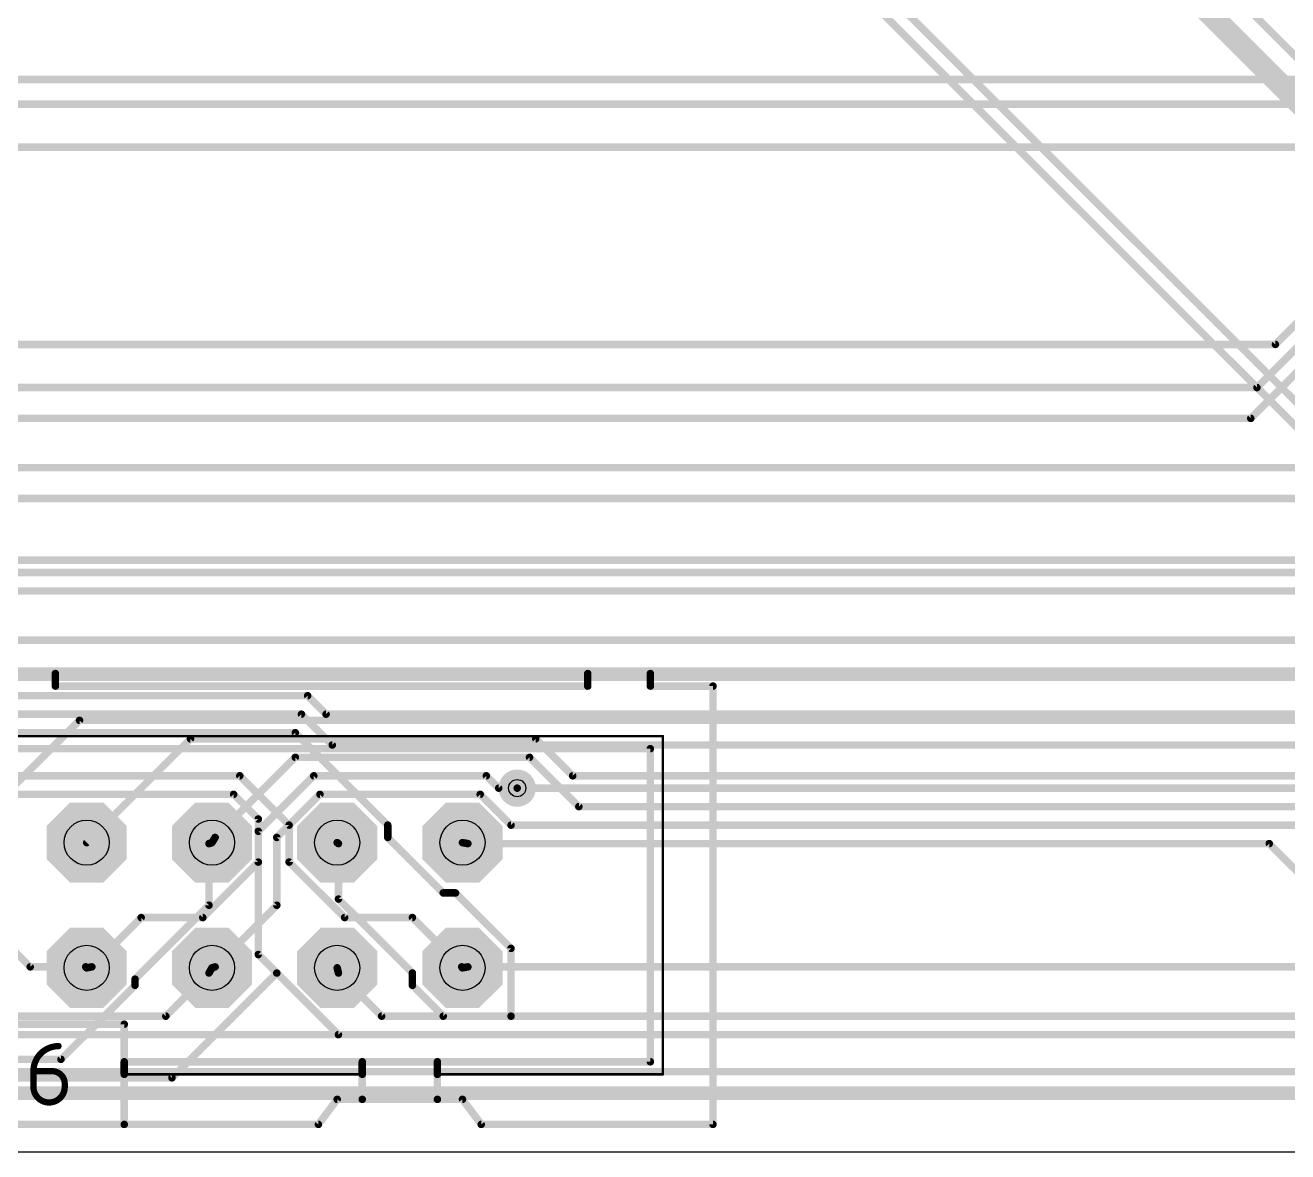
# Model space of a CAD drawing. Extents: x 0 to 200, y 0 to 49.
# Drawn here: x 116.02 to 141.62, y 0 to 22.85 of the extents above; entities that cross this region are included whole.
import ezdxf

# ---------------------------------------------------------------- set-up
doc = ezdxf.new("R2010")
doc.units = 0
for name, color, linetype in [('1', 12, 'CONTINUOUS'), ('16', 132, 'CONTINUOUS'), ('17', 110, 'CONTINUOUS'), ('18', 110, 'CONTINUOUS'), ('20', 31, 'CONTINUOUS'), ('21', 253, 'CONTINUOUS'), ('29', 253, 'CONTINUOUS'), ('30', 253, 'CONTINUOUS'), ('44', 253, 'CONTINUOUS'), ('51', 253, 'CONTINUOUS')]:
    doc.layers.add(name, color=color, linetype=linetype)

# ---------------------------------------------------------------- blocks, each defined once
blk = doc.blocks.new('RECT')
blk.add_solid([(-0.5, -0.5), (0.5, -0.5), (-0.5, 0.5), (0.5, 0.5)])
blk = doc.blocks.new('OCTAGONP')
at = {"const_width": 0.5}
blk.add_lwpolyline([(-0.25, -0.1036), (-0.25, 0.1036), (-0.1036, 0.25), (0.1036, 0.25), (0.25, 0.1036), (0.25, -0.1036), (0.1036, -0.25), (-0.1036, -0.25), (-0.25, -0.1036), (-0.25, 0.1036)], dxfattribs=at)
blk = doc.blocks.new('ROUNDV')
at = {"const_width": 0.5}
blk.add_lwpolyline([(0, -0.25, 1), (0, 0.25, 1), (0, -0.25)], format="xyb", dxfattribs=at)

msp = doc.modelspace()

# ---------------------------------------------------------------- linework, layer by layer
at = {"layer": '1'}
for points, const_width in [([(145.25, 18.75), (135.375, 28.625)], 0.1524), ([(129.25, 27.75), (142.25, 14.75)], 0.1524), ([(144.375, 12.125), (129.375, 27.125)], 0.1524), ([(137.25, 25.875), (143.25, 19.875)], 0.4572), ([(115.25, 11.75), (145, 11.75)], 0.1524), ([(114.5, 11.375), (144.875, 11.375)], 0.1524), ([(114.625, 10.375), (145, 10.375)], 0.1524), ([(114.5, 9.625), (145.625, 9.625)], 0.1524), ([(114.375, 9.25), (121.75, 9.25)], 0.1524), ([(121.75, 9.25), (122.125, 8.875)], 0.1524), ([(114.25, 8.875), (121.625, 8.875)], 0.1524), ([(121.625, 8.875), (122.25, 8.25)], 0.1524), ([(122.125, 8.875), (143.5, 8.875)], 0.1524), ([(114.125, 8.5), (121.5, 8.5)], 0.1524), ([(121.5, 8.5), (123.375, 6.625)], 0.1524), ([(122.25, 8.25), (147.875, 8.25)], 0.1524), ([(120.375, 7.625), (103, 7.625)], 0.1524), ([(121.375, 6.625), (120.375, 7.625)], 0.1524), ([(126, 7.375), (141.875, 7.375)], 0.1524), ([(110.625, 7.25), (120.25, 7.25)], 0.1524), ([(120.25, 7.25), (120.75, 6.75)], 0.1524), ([(120.75, 6.75), (120.75, 4)], 0.1524), ([(121.375, 5.875), (121.375, 6.625)], 0.1524), ([(123.375, 6.625), (123.375, 6.375)], 0.1524), ([(123.375, 6.375), (124.5, 5.25)], 0.1524), ([(119.75, 6.25), (119.81, 6.27)], 0.1524), ([(119.75, 5), (119.75, 6.25)], 0.1524), ([(122.5, 4.75), (121.375, 5.875)], 0.1524), ([(124.5, 5.25), (124.75, 5.25)], 0.1524), ([(124.75, 5.25), (125.875, 4.125)], 0.1524), ([(118.25, 3.5), (119.75, 5)], 0.1524), ([(115.125, 4.75), (116.125, 3.75)], 0.1524), ([(123.875, 4.75), (122.5, 4.75)], 0.1524), ([(124.875, 3.75), (123.875, 4.75)], 0.1524), ([(125.875, 4.125), (125.875, 2.75)], 0.1524), ([(120.75, 4), (121.125, 3.625)], 0.1524), ([(116.125, 3.75), (117.25, 3.75)], 0.1524), ([(117.25, 3.75), (117.27, 3.73)], 0.1524), ([(121.125, 3.625), (119, 1.5)], 0.1524), ([(121.125, 3.625), (122.375, 2.375)], 0.1524), ([(122.375, 3.625), (122.35, 3.73)], 0.1524), ([(122.375, 3.625), (123.25, 2.75)], 0.1524), ([(124.875, 3.75), (124.89, 3.73)], 0.1524), ([(116.75, 1.875), (118.25, 3.375)], 0.1524), ([(118.25, 3.375), (118.25, 3.5)], 0.1524), ([(123.25, 2.75), (125.875, 2.75)], 0.1524), ([(125.875, 2.75), (145.625, 2.75)], 0.1524), ([(122.375, 2.375), (145.75, 2.375)], 0.1524), ([(98.25, 1.875), (116.75, 1.875)], 0.1524), ([(119, 1.5), (98.125, 1.5)], 0.1524), ([(184.75, 1.125), (70, 1.125)], 0.1524)]:
    msp.add_lwpolyline(points, dxfattribs=dict(at, const_width=const_width))
at = {"layer": '1', "const_width": 0.0762}
for points in [[(121.7769, 9.2769, 1), (121.7231, 9.2231)], [(121.75, 9.2119, 1), (121.75, 9.2881)], [(121.6519, 8.9019, 1), (121.5981, 8.8481)], [(121.625, 8.8369, 1), (121.625, 8.9131)], [(122.125, 8.9131, 1), (122.125, 8.8369)], [(122.0981, 8.8481, 1), (122.1519, 8.9019)], [(121.5269, 8.5269, 1), (121.4731, 8.4731)], [(121.5, 8.4619, 1), (121.5, 8.5381)], [(122.25, 8.2881, 1), (122.25, 8.2119)], [(122.2231, 8.2231, 1), (122.2769, 8.2769)], [(120.4019, 7.6519, 1), (120.3481, 7.5981)], [(120.375, 7.5869, 1), (120.375, 7.6631)], [(126, 7.4131, 1), (126, 7.3369)], [(120.2769, 7.2769, 1), (120.2231, 7.2231)], [(120.25, 7.2119, 1), (120.25, 7.2881)], [(120.7881, 6.75, 1), (120.7119, 6.75)], [(120.7231, 6.7231, 1), (120.7769, 6.7769)], [(121.4131, 6.625, 1), (121.3369, 6.625)], [(121.3481, 6.5981, 1), (121.4019, 6.6519)], [(123.4131, 6.625, 1), (123.3369, 6.625)], [(123.3481, 6.5981, 1), (123.4019, 6.6519)], [(123.3369, 6.375, 1), (123.4131, 6.375)], [(123.4019, 6.4019, 1), (123.3481, 6.3481)], [(119.7881, 6.25, 1), (119.7119, 6.25)], [(119.738, 6.2861, 1), (119.762, 6.2139)], [(119.822, 6.2339, 1), (119.798, 6.3061)], [(121.3369, 5.875, 1), (121.4131, 5.875)], [(121.4019, 5.9019, 1), (121.3481, 5.8481)], [(124.5, 5.2881, 1), (124.5, 5.2119)], [(124.4731, 5.2231, 1), (124.5269, 5.2769)], [(124.7769, 5.2769, 1), (124.7231, 5.2231)], [(124.75, 5.2119, 1), (124.75, 5.2881)], [(119.7119, 5, 1), (119.7881, 5)], [(119.7769, 4.9731, 1), (119.7231, 5.0269)], [(122.5, 4.7881, 1), (122.5, 4.7119)], [(122.4731, 4.7231, 1), (122.5269, 4.7769)], [(123.9019, 4.7769, 1), (123.8481, 4.7231)], [(123.875, 4.7119, 1), (123.875, 4.7881)], [(125.9131, 4.125, 1), (125.8369, 4.125)], [(125.8481, 4.0981, 1), (125.9019, 4.1519)], [(120.7119, 4, 1), (120.7881, 4)], [(120.7769, 4.0269, 1), (120.7231, 3.9731)], [(116.125, 3.7881, 1), (116.125, 3.7119)], [(116.0981, 3.7231, 1), (116.1519, 3.7769)], [(117.2769, 3.7769, 1), (117.2231, 3.7231)], [(117.2431, 3.7031, 1), (117.2969, 3.7569)], [(117.25, 3.7119, 1), (117.25, 3.7881)], [(121.1519, 3.6519, 1), (121.0981, 3.5981)], [(121.1519, 3.5981, 1), (121.0981, 3.6519)], [(121.0981, 3.5981, 1), (121.1519, 3.6519)], [(122.3871, 3.7388, 1), (122.3129, 3.7212)], [(122.4019, 3.6519, 1), (122.3481, 3.5981)], [(122.3379, 3.6162, 1), (122.4121, 3.6338)], [(124.9055, 3.7729, 1), (124.8445, 3.7271)], [(124.8481, 3.7231, 1), (124.9019, 3.7769)], [(124.8595, 3.7071, 1), (124.9205, 3.7529)], [(118.2881, 3.5, 1), (118.2119, 3.5)], [(118.2119, 3.375, 1), (118.2881, 3.375)], [(118.2231, 3.5269, 1), (118.2769, 3.4731)], [(118.2769, 3.3481, 1), (118.2231, 3.4019)], [(123.25, 2.7881, 1), (123.25, 2.7119)], [(125.875, 2.7881, 1), (125.875, 2.7119)], [(125.875, 2.7119, 1), (125.875, 2.7881)], [(123.2231, 2.7231, 1), (123.2769, 2.7769)], [(125.8369, 2.75, 1), (125.9131, 2.75)], [(122.375, 2.4131, 1), (122.375, 2.3369)], [(122.3481, 2.3481, 1), (122.4019, 2.4019)], [(116.7231, 1.9019, 1), (116.7769, 1.8481)], [(116.75, 1.8369, 1), (116.75, 1.9131)], [(118.9731, 1.5269, 1), (119.0269, 1.4731)], [(119, 1.4619, 1), (119, 1.5381)]]:
    msp.add_lwpolyline(points, format="xyb", dxfattribs=at)
at = {"layer": '16', "const_width": 0.1524}
for points in [[(106.5, 21.75), (159.375, 21.75)], [(105.875, 21.25), (159, 21.25)], [(141.375, 16.375), (145.875, 20.875)], [(105.125, 20.375), (144.5, 20.375)], [(141, 15.5), (144.875, 19.375)], [(140.875, 14.875), (143.625, 17.625)], [(102.125, 16.375), (141.375, 16.375)], [(100.875, 15.5), (141, 15.5)], [(101.125, 14.875), (140.875, 14.875)], [(115, 13.875), (144.25, 13.875)], [(114.875, 13.25), (144.125, 13.25)], [(109.125, 12), (143.75, 12)], [(109.375, 11.375), (143.625, 11.375)], [(109.375, 10.375), (143.125, 10.375)], [(110.125, 9.75), (143, 9.75)], [(115, 6.625), (117.125, 8.75)], [(117.125, 8.75), (142.5, 8.75)], [(117.27, 6.27), (119.375, 8.375)], [(119.375, 8.375), (126.375, 8.375)], [(126.375, 8.375), (127.125, 7.625)], [(119.875, 6.375), (121.5, 8)], [(121.5, 8), (126.25, 8)], [(126.25, 8), (127.25, 7)], [(120.75, 6.5), (121.875, 7.625)], [(121.875, 7.625), (125.375, 7.625)], [(125.375, 7.625), (125.625, 7.375)], [(127.125, 7.625), (143.375, 7.625)], [(125.625, 7.375), (126, 7.375)], [(121.125, 6.375), (122, 7.25)], [(122, 7.25), (125.25, 7.25)], [(125.25, 7.25), (125.875, 6.625)], [(127.25, 7), (146, 7)], [(125.875, 6.625), (142.375, 6.625)], [(119.875, 6.375), (119.81, 6.27)], [(120.75, 5.875), (120.75, 6.5)], [(121.125, 5), (121.125, 6.375)], [(122.375, 6.25), (122.35, 6.27)], [(122.375, 5.125), (122.375, 6.25)], [(125, 6.25), (124.89, 6.27)], [(141.25, 6.25), (125, 6.25)], [(142.125, 5.375), (141.25, 6.25)], [(119.625, 4.75), (120.75, 5.875)], [(123.875, 3.625), (122.375, 5.125)], [(119.875, 3.75), (121.125, 5)], [(117.375, 3.75), (118.375, 4.75)], [(118.375, 4.75), (119.625, 4.75)], [(117.375, 3.75), (117.27, 3.73)], [(119.75, 3.625), (118.875, 2.75)], [(119.75, 3.625), (119.81, 3.73)], [(119.875, 3.75), (119.81, 3.73)], [(123.875, 3.375), (123.875, 3.625)], [(125, 3.75), (124.89, 3.73)], [(143.25, 3.75), (125, 3.75)], [(124.5, 2.75), (123.875, 3.375)], [(118.875, 2.75), (111.75, 2.75)], [(143.125, 2.75), (124.5, 2.75)], [(102.75, 2.375), (147, 2.375)], [(147.125, 1.625), (53.125, 1.625)], [(148, 1.25), (30.375, 1.25)]]:
    msp.add_lwpolyline(points, dxfattribs=at)
at = {"layer": '16', "const_width": 0.0762}
for points in [[(141.3481, 16.4019, 1), (141.4019, 16.3481)], [(141.375, 16.3369, 1), (141.375, 16.4131)], [(140.9731, 15.5269, 1), (141.0269, 15.4731)], [(141, 15.4619, 1), (141, 15.5381)], [(140.8481, 14.9019, 1), (140.9019, 14.8481)], [(140.875, 14.8369, 1), (140.875, 14.9131)], [(117.125, 8.7881, 1), (117.125, 8.7119)], [(117.1519, 8.7231, 1), (117.0981, 8.7769)], [(119.375, 8.4131, 1), (119.375, 8.3369)], [(119.4019, 8.3481, 1), (119.3481, 8.4019)], [(126.4019, 8.4019, 1), (126.3481, 8.3481)], [(126.375, 8.3369, 1), (126.375, 8.4131)], [(121.5, 8.0381, 1), (121.5, 7.9619)], [(121.5269, 7.9731, 1), (121.4731, 8.0269)], [(126.2769, 8.0269, 1), (126.2231, 7.9731)], [(126.25, 7.9619, 1), (126.25, 8.0381)], [(121.875, 7.6631, 1), (121.875, 7.5869)], [(121.9019, 7.5981, 1), (121.8481, 7.6519)], [(125.4019, 7.6519, 1), (125.3481, 7.5981)], [(125.375, 7.5869, 1), (125.375, 7.6631)], [(127.125, 7.6631, 1), (127.125, 7.5869)], [(127.0981, 7.5981, 1), (127.1519, 7.6519)], [(125.625, 7.4131, 1), (125.625, 7.3369)], [(125.5981, 7.3481, 1), (125.6519, 7.4019)], [(126, 7.3369, 1), (126, 7.4131)], [(122, 7.2881, 1), (122, 7.2119)], [(122.0269, 7.2231, 1), (121.9731, 7.2769)], [(125.2769, 7.2769, 1), (125.2231, 7.2231)], [(125.25, 7.2119, 1), (125.25, 7.2881)], [(127.25, 7.0381, 1), (127.25, 6.9619)], [(127.2231, 6.9731, 1), (127.2769, 7.0269)], [(125.875, 6.6631, 1), (125.875, 6.5869)], [(125.8481, 6.5981, 1), (125.9019, 6.6519)], [(119.8481, 6.4019, 1), (119.9019, 6.3481)], [(119.9074, 6.3549, 1), (119.8426, 6.3951)], [(120.7881, 6.5, 1), (120.7119, 6.5)], [(120.7231, 6.5269, 1), (120.7769, 6.4731)], [(121.1631, 6.375, 1), (121.0869, 6.375)], [(121.0981, 6.4019, 1), (121.1519, 6.3481)], [(117.2431, 6.2969, 1), (117.2969, 6.2431)], [(119.7776, 6.2901, 1), (119.8424, 6.2499)], [(122.3738, 6.2998, 1), (122.3262, 6.2402)], [(122.4131, 6.25, 1), (122.3369, 6.25)], [(122.3512, 6.2202, 1), (122.3988, 6.2798)], [(124.8968, 6.3075, 1), (124.8832, 6.2325)], [(125, 6.2881, 1), (125, 6.2119)], [(124.9932, 6.2125, 1), (125.0068, 6.2875)], [(141.2769, 6.2769, 1), (141.2231, 6.2231)], [(141.25, 6.2119, 1), (141.25, 6.2881)], [(120.7119, 5.875, 1), (120.7881, 5.875)], [(120.7769, 5.8481, 1), (120.7231, 5.9019)], [(122.3369, 5.125, 1), (122.4131, 5.125)], [(122.4019, 5.1519, 1), (122.3481, 5.0981)], [(121.0869, 5, 1), (121.1631, 5)], [(121.1519, 4.9731, 1), (121.0981, 5.0269)], [(118.375, 4.7881, 1), (118.375, 4.7119)], [(118.4019, 4.7231, 1), (118.3481, 4.7769)], [(119.5981, 4.7769, 1), (119.6519, 4.7231)], [(119.625, 4.7119, 1), (119.625, 4.7881)], [(117.2629, 3.7674, 1), (117.2771, 3.6926)], [(117.3481, 3.7769, 1), (117.4019, 3.7231)], [(117.3821, 3.7126, 1), (117.3679, 3.7874)], [(119.7169, 3.6439, 1), (119.7831, 3.6061)], [(119.7769, 3.5981, 1), (119.7231, 3.6519)], [(119.7988, 3.7664, 1), (119.8212, 3.6936)], [(119.8431, 3.7111, 1), (119.7769, 3.7489)], [(119.8481, 3.7769, 1), (119.9019, 3.7231)], [(119.8862, 3.7136, 1), (119.8638, 3.7864)], [(123.9131, 3.625, 1), (123.8369, 3.625)], [(123.8481, 3.5981, 1), (123.9019, 3.6519)], [(124.8832, 3.7675, 1), (124.8968, 3.6925)], [(125, 3.7881, 1), (125, 3.7119)], [(125.0068, 3.7125, 1), (124.9932, 3.7875)], [(123.8369, 3.375, 1), (123.9131, 3.375)], [(123.9019, 3.4019, 1), (123.8481, 3.3481)], [(118.875, 2.7119, 1), (118.875, 2.7881)], [(124.5, 2.7881, 1), (124.5, 2.7119)], [(118.8481, 2.7769, 1), (118.9019, 2.7231)], [(124.4731, 2.7231, 1), (124.5269, 2.7769)]]:
    msp.add_lwpolyline(points, format="xyb", dxfattribs=at)
at = {"layer": '20'}
msp.add_line((0, 0), (200, 0), dxfattribs=at)
at = {"layer": '21'}
for points, const_width in [([(116.635, 9.699), (115.365, 9.699)], 0.1524), ([(116.635, 9.699), (116.635, 9.445)], 0.1524), ([(128.7, 9.699), (127.43, 9.699)], 0.1524), ([(127.43, 9.445), (127.43, 9.699)], 0.1524), ([(128.7, 9.445), (128.7, 9.699)], 0.1524), ([(116.635, 9.445), (127.43, 9.445)], 0.1524), ([(128.7, 9.445), (129.97, 9.445)], 0.1524), ([(129.97, 0.555), (129.97, 9.445)], 0.1524), ([(128.954, 8.429), (103.046, 8.429)], 0.0508), ([(128.954, 1.571), (128.954, 8.429)], 0.0508), ([(103.3, 8.175), (128.7, 8.175)], 0.1524), ([(128.7, 1.825), (128.7, 8.175)], 0.1524), ([(118.032, 2.587), (113.968, 2.587)], 0.1524), ([(118.032, 2.587), (118.032, 1.825)], 0.1524), ([(118.032, 1.825), (118.032, 1.571)], 0.1524), ([(122.858, 1.825), (118.032, 1.825)], 0.1524), ([(122.858, 1.825), (122.858, 1.571)], 0.1524), ([(124.382, 1.825), (122.858, 1.825)], 0.1524), ([(128.7, 1.825), (124.382, 1.825)], 0.1524), ([(124.382, 1.825), (124.382, 1.571)], 0.1524), ([(116.1905, 1.6345), (116.5715, 1.6345)], 0.127), ([(116.1905, 1.317), (116.1905, 1.6345)], 0.127), ([(118.032, 1.571), (118.032, 0.555)], 0.1524), ([(122.858, 1.571), (118.032, 1.571)], 0.0508), ([(122.858, 1.571), (122.858, 1.063)], 0.1524), ([(124.382, 1.571), (124.382, 1.063)], 0.1524), ([(124.382, 1.571), (128.954, 1.571)], 0.0508), ([(116.8255, 1.3805), (116.8255, 1.317)], 0.127), ([(121.969, 0.555), (122.35, 1.063)], 0.1524), ([(122.858, 1.063), (122.35, 1.063)], 0.1524), ([(124.382, 1.063), (122.858, 1.063)], 0.1524), ([(124.89, 1.063), (124.382, 1.063)], 0.1524), ([(124.89, 1.063), (125.271, 0.555)], 0.1524), ([(118.032, 0.555), (113.968, 0.555)], 0.1524), ([(121.969, 0.555), (118.032, 0.555)], 0.1524), ([(129.97, 0.555), (125.271, 0.555)], 0.1524)]:
    msp.add_lwpolyline(points, dxfattribs=dict(at, const_width=const_width))
for points, const_width in [([(116.6731, 9.699, 1), (116.5969, 9.699)], 0.0762), ([(116.635, 9.6609, 1), (116.635, 9.7371)], 0.0762), ([(127.43, 9.7371, 1), (127.43, 9.6609)], 0.0762), ([(127.4681, 9.699, 1), (127.3919, 9.699)], 0.0762), ([(128.7381, 9.699, 1), (128.6619, 9.699)], 0.0762), ([(128.7, 9.6609, 1), (128.7, 9.7371)], 0.0762), ([(116.635, 9.4831, 1), (116.635, 9.4069)], 0.0762), ([(116.5969, 9.445, 1), (116.6731, 9.445)], 0.0762), ([(127.3919, 9.445, 1), (127.4681, 9.445)], 0.0762), ([(127.43, 9.4069, 1), (127.43, 9.4831)], 0.0762), ([(128.7, 9.4831, 1), (128.7, 9.4069)], 0.0762), ([(128.6619, 9.445, 1), (128.7381, 9.445)], 0.0762), ([(130.0081, 9.445, 1), (129.9319, 9.445)], 0.0762), ([(129.97, 9.4069, 1), (129.97, 9.4831)], 0.0762), ([(128.9667, 8.429, 1), (128.9413, 8.429)], 0.0254), ([(128.954, 8.4163, 1), (128.954, 8.4417)], 0.0254), ([(128.7381, 8.175, 1), (128.6619, 8.175)], 0.0762), ([(128.7, 8.1369, 1), (128.7, 8.2131)], 0.0762), ([(118.0701, 2.587, 1), (117.9939, 2.587)], 0.0762), ([(118.032, 2.5489, 1), (118.032, 2.6251)], 0.0762), ([(116.6985, 2.1425, 0.4142), (116.1905, 1.6345)], 0.127), ([(116.6985, 2.1107, 1), (116.6985, 2.1743)], 0.0635), ([(118.0701, 1.825, 1), (117.9939, 1.825)], 0.0762), ([(118.032, 1.8631, 1), (118.032, 1.7869)], 0.0762), ([(117.9939, 1.825, 1), (118.0701, 1.825)], 0.0762), ([(122.8961, 1.825, 1), (122.8199, 1.825)], 0.0762), ([(122.858, 1.8631, 1), (122.858, 1.7869)], 0.0762), ([(122.858, 1.7869, 1), (122.858, 1.8631)], 0.0762), ([(124.382, 1.8631, 1), (124.382, 1.7869)], 0.0762), ([(124.4201, 1.825, 1), (124.3439, 1.825)], 0.0762), ([(124.382, 1.7869, 1), (124.382, 1.8631)], 0.0762), ([(128.6619, 1.825, 1), (128.7381, 1.825)], 0.0762), ([(128.7, 1.7869, 1), (128.7, 1.8631)], 0.0762), ([(116.2223, 1.6345, 1), (116.1587, 1.6345)], 0.0635), ([(116.1587, 1.6345, 1), (116.2223, 1.6345)], 0.0635), ([(116.1905, 1.6663, 1), (116.1905, 1.6028)], 0.0635), ([(116.8255, 1.3805, 0.4142), (116.5715, 1.6345)], 0.127), ([(116.5715, 1.6663, 1), (116.5715, 1.6028)], 0.0635), ([(116.5715, 1.6028, 1), (116.5715, 1.6663)], 0.0635), ([(118.0701, 1.571, 1), (117.9939, 1.571)], 0.0762), ([(117.9939, 1.571, 1), (118.0701, 1.571)], 0.0762), ([(118.032, 1.5837, 1), (118.032, 1.5583)], 0.0254), ([(122.8961, 1.571, 1), (122.8199, 1.571)], 0.0762), ([(122.8199, 1.571, 1), (122.8961, 1.571)], 0.0762), ([(122.858, 1.5583, 1), (122.858, 1.5837)], 0.0254), ([(124.4201, 1.571, 1), (124.3439, 1.571)], 0.0762), ([(124.3439, 1.571, 1), (124.4201, 1.571)], 0.0762), ([(124.382, 1.5837, 1), (124.382, 1.5583)], 0.0254), ([(128.9413, 1.571, 1), (128.9667, 1.571)], 0.0254), ([(128.954, 1.5583, 1), (128.954, 1.5837)], 0.0254), ([(116.2223, 1.317, 1), (116.1587, 1.317)], 0.0635), ([(116.1587, 1.317, 1), (116.2223, 1.317)], 0.0635), ([(116.1905, 1.317, 1), (116.8255, 1.317)], 0.127), ([(116.8573, 1.3805, 1), (116.7938, 1.3805)], 0.0635), ([(116.7938, 1.3805, 1), (116.8573, 1.3805)], 0.0635), ([(116.8573, 1.317, 1), (116.7938, 1.317)], 0.0635), ([(116.7938, 1.317, 1), (116.8573, 1.317)], 0.0635), ([(122.35, 1.1011, 1), (122.35, 1.0249)], 0.0762), ([(122.3805, 1.0401, 1), (122.3195, 1.0859)], 0.0762), ([(122.858, 1.1011, 1), (122.858, 1.0249)], 0.0762), ([(122.8199, 1.063, 1), (122.8961, 1.063)], 0.0762), ([(122.858, 1.0249, 1), (122.858, 1.1011)], 0.0762), ([(124.382, 1.1011, 1), (124.382, 1.0249)], 0.0762), ([(124.3439, 1.063, 1), (124.4201, 1.063)], 0.0762), ([(124.382, 1.0249, 1), (124.382, 1.1011)], 0.0762), ([(124.9205, 1.0859, 1), (124.8595, 1.0401)], 0.0762), ([(124.89, 1.0249, 1), (124.89, 1.1011)], 0.0762), ([(118.032, 0.5931, 1), (118.032, 0.5169)], 0.0762), ([(117.9939, 0.555, 1), (118.0701, 0.555)], 0.0762), ([(118.032, 0.5169, 1), (118.032, 0.5931)], 0.0762), ([(121.9385, 0.5779, 1), (121.9995, 0.5321)], 0.0762), ([(121.969, 0.5169, 1), (121.969, 0.5931)], 0.0762), ([(125.271, 0.5931, 1), (125.271, 0.5169)], 0.0762), ([(125.2405, 0.5321, 1), (125.3015, 0.5779)], 0.0762), ([(129.9319, 0.555, 1), (130.0081, 0.555)], 0.0762), ([(129.97, 0.5169, 1), (129.97, 0.5931)], 0.0762)]:
    msp.add_lwpolyline(points, format="xyb", dxfattribs=dict(at, const_width=const_width))
at = {"layer": '44'}
for centre, radius in [((126, 7.375), 0.175), ((117.27, 6.27), 0.4572), ((119.81, 6.27), 0.4572), ((122.35, 6.27), 0.4572), ((124.89, 6.27), 0.4572), ((117.27, 3.73), 0.4572), ((119.81, 3.73), 0.4572), ((122.35, 3.73), 0.4572), ((124.89, 3.73), 0.4572)]:
    msp.add_circle(centre, radius, dxfattribs=at)

# ---------------------------------------------------------------- block references
at = {"layer": '17', "xscale": 1.4224, "yscale": 1.4224}
for p in [(117.27, 6.27), (117.27, 6.27), (119.81, 6.27), (119.81, 6.27), (122.35, 6.27), (122.35, 6.27), (124.89, 6.27), (124.89, 6.27), (117.27, 3.73), (117.27, 3.73), (119.81, 3.73), (119.81, 3.73), (122.35, 3.73), (122.35, 3.73), (124.89, 3.73), (124.89, 3.73)]:
    msp.add_blockref('OCTAGONP', p, dxfattribs=at)
at = {"layer": '18', "xscale": 0.7564, "yscale": 0.7564}
msp.add_blockref('ROUNDV', (126, 7.375), dxfattribs=at)
msp.add_blockref('ROUNDV', (126, 7.375), dxfattribs=at)
at = {"layer": '29', "xscale": 1.6256, "yscale": 1.6256}
for p in [(117.27, 6.27), (119.81, 6.27), (122.35, 6.27), (124.89, 6.27), (117.27, 3.73), (119.81, 3.73), (122.35, 3.73), (124.89, 3.73)]:
    msp.add_blockref('OCTAGONP', p, dxfattribs=at)
at = {"layer": '30', "xscale": 1.6256, "yscale": 1.6256}
for p in [(117.27, 6.27), (119.81, 6.27), (122.35, 6.27), (124.89, 6.27), (117.27, 3.73), (119.81, 3.73), (122.35, 3.73), (124.89, 3.73)]:
    msp.add_blockref('OCTAGONP', p, dxfattribs=at)
at = {"layer": '51', "xscale": 0.508, "yscale": 0.508}
for p in [(117.27, 6.27), (119.81, 6.27), (122.35, 6.27), (124.89, 6.27), (117.27, 3.73), (119.81, 3.73), (122.35, 3.73), (124.89, 3.73)]:
    msp.add_blockref('RECT', p, dxfattribs=at)

doc.saveas('drawing.dxf')
